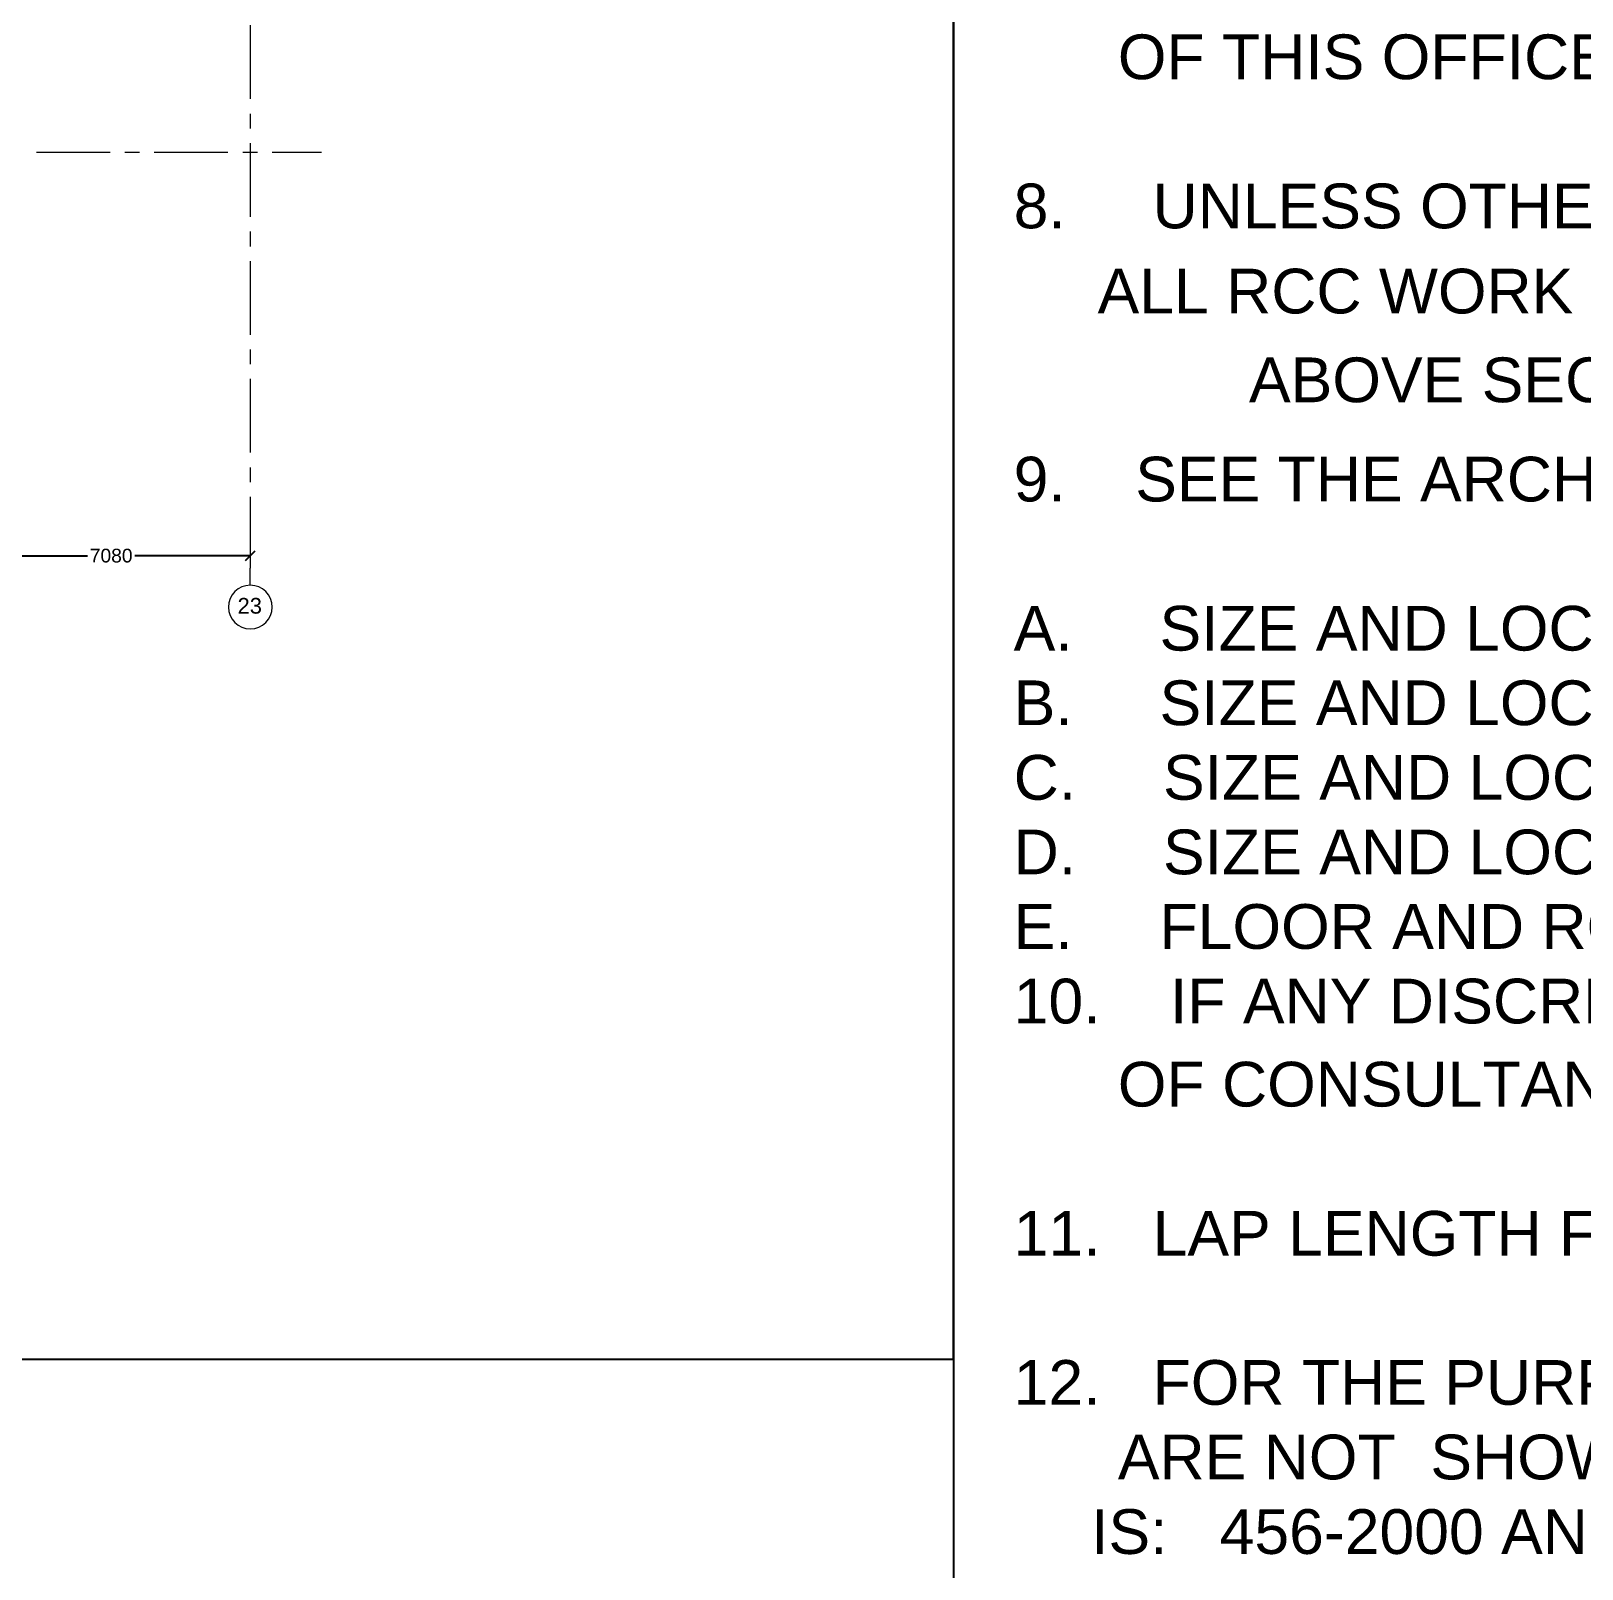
# Model space of a CAD drawing. Header units: inches. Extents: x 1789308 to 1948517, y 1504002 to 1708835.
# Drawn here: x 1905135 to 1913029, y 1653589 to 1661417 of the extents above; entities that cross this region are included whole.
import ezdxf
from ezdxf.enums import TextEntityAlignment as Align

# ---------------------------------------------------------------- set-up
doc = ezdxf.new("R2010")
doc.units = ezdxf.units.IN
doc.header["$LTSCALE"] = 0.015
doc.header["$MEASUREMENT"] = 0
doc.header["$PDMODE"] = 34
doc.header["$PDSIZE"] = -0.1
doc.linetypes.add('CENTER', pattern=[2, 1.25, -0.25, 0.25, -0.25])
doc.layers.add('DIM - GRID - STR', color=7, linetype='Continuous')
doc.layers.add('TITLE', color=7, linetype='Continuous')
for name, color, linetype, lineweight in [('FORMAT - STR', 7, 'Continuous', 25), ('GRID - BEAM - STR', 251, 'CENTER', 18), ('GRID - COLUMN - STR', 251, 'CENTER', 15), ('SECTION -  LINE - STR', 3, 'Continuous', 20)]:
    doc.layers.add(name, color=color, linetype=linetype, lineweight=lineweight)
doc.styles.add('PRADEEP - STR', font='swissel.ttf')
doc.dimstyles.new('GRID DIM', dxfattribs={"dimtxt": 350, "dimasz": 250, "dimexe": 0.1, "dimexo": 0.1, "dimgap": 0.09, "dimtad": 0, "dimdec": 0, "dimzin": 0, "dimdsep": 46, "dimtxsty": 'PRADEEP - STR', "dimblk": 'OBLIQUE', "dimcen": 0.09, "dimclrd": 73, "dimclre": 73, "dimclrt": 256, "dimadec": 0, "dimazin": 0, "dimtfac": 1, "dimtdec": 0, "dimtofl": 0, "dimtmove": 1, "dimatfit": 3, "dimfxl": 1.25, "dimtolj": 1, "dimtzin": 0, "dimlwd": -1, "dimlwe": -1, "dimarcsym": 2})

# ---------------------------------------------------------------- blocks, each defined once
blk = doc.blocks.new('GRID NOS')
at = {"layer": 'GRID - BEAM - STR', "color": 3, "linetype": 'Continuous', "lineweight": 15}
blk.add_line((0, -0.205), (0, 0.17), dxfattribs=at)
blk.add_circle((0, -0.682), 0.477, dxfattribs=at)
blk = doc.blocks.new('_Oblique')
at = {"color": 0, "linetype": 'ByBlock', "lineweight": -2}
blk.add_line((-0.5, -0.5), (0.5, 0.5), dxfattribs=at)
blk = doc.blocks.new('*D446')
at = {"layer": 'Defpoints', "color": 0, "transparency": 16777216}
for p in [(1147798, 682359), (1154878, 682359), (1154878, 682359)]:
    blk.add_point(p, dxfattribs=at)
at = {"layer": 'DIM - GRID - STR', "color": 73, "linetype": 'ByBlock', "transparency": 16777216}
for p, q in [((1147798, 682359), (1150736, 682359)), ((1154878, 682359), (1151940, 682359))]:
    blk.add_line(p, q, dxfattribs=at)
at = {"layer": 'DIM - GRID - STR', "color": 73, "transparency": 16777216, "xscale": 250, "yscale": 250, "zscale": 250, "rotation": 180}
blk.add_blockref('_Oblique', (1147798, 682359), dxfattribs=at)
at = {"layer": 'DIM - GRID - STR', "color": 73, "transparency": 16777216, "xscale": 250, "yscale": 250, "zscale": 250}
blk.add_blockref('_Oblique', (1154878, 682359), dxfattribs=at)
at = {"layer": 'DIM - GRID - STR', "transparency": 16777216, "insert": (1151338, 682359), "char_height": 350, "attachment_point": 5, "style": 'PRADEEP - STR'}
blk.add_mtext('\\A1;7080', dxfattribs=at)
blk = doc.blocks.new('STRUCTURAL NOTES')
at = {"layer": 'FORMAT - STR'}
blk.add_line((0, 0), (0, -23.0235), dxfattribs=at)
at = {"layer": 'FORMAT - STR', "style": 'PRADEEP - STR'}
for s, p in [('      OF THIS OFFICE.', (0.1819, -8.496)), ('8.     UNLESS OTHERWISE SPECIFIED ALL PCC SHALL BE OF M-15', (0.1819, -8.946)), ('9.    SEE THE ARCHITECTURAL DRAWINGS FOR FOLLOWING :', (0.1819, -9.7702)), ('A.     SIZE AND LOCATION OF ALL DOOR AND WINDOW OPENINGS.', (0.1819, -10.2202)), ('B.     SIZE AND LOCATION OF ALL INTERIOR AND EXTERIOR NONBEARING  PARTITIONS.', (0.1819, -10.4452)), ('C.     SIZE AND LOCATION OF FLOOR DRAINS, SLOPES, DEPRESSED AREAS ETC.', (0.1819, -10.6702)), ('D.     SIZE AND LOCATION OF ALL FLOOR AND ROOF CURBS.', (0.1819, -10.8952)), ('E.     FLOOR AND ROOF FINISHES.', (0.1819, -11.1202)), ('10.    IF ANY DISCREPANCY FOUND IN THE DRAWING IT SHALL BE BROUGHT TO THE NOTICE', (0.1819, -11.3452)), ('      OF CONSULTANTS/ENGINEERS BEFORE EXECUTION OF WORK.', (0.1819, -11.596)), ('11.   LAP LENGTH FOR REINFORCEMENT SHALL BE 50 TIMES DIA OF BAR IF NOT SPECIFIED.', (0.1819, -12.046)), ('12.   FOR THE PURPOSE OF OTHER PROVISIONS OF CONCRETE AND  DETAILING  WHICH', (0.1819, -12.496)), ('      ARE NOT  SHOWN IN THE DRAWING REFERENCE SHALL BE MADE TO LATEST', (0.1819, -12.721)), ('IS:   456-2000 AND FOR   DUCTILE DETAILING IS:13920-2016 SHALL BE FOLLOWED.', (0.4156, -12.946))]:
    blk.add_text(s, height=0.135, dxfattribs=at).set_placement(p)
at = {"layer": 'FORMAT - STR', "color": 3, "style": 'PRADEEP - STR'}
for s, p in [('       ALL RCC WORK SHALL BE FOUNDATION TO SECOND FLOOR GRADE OF CONCRETE M-30  ', (0.0684, -9.2029)), ('ABOVE SECOND FLOOR GRADE OF CONCRETE M-25', (0.8919, -9.4707))]:
    blk.add_text(s, height=0.135, dxfattribs=at).set_placement(p)
blk = doc.blocks.new('A$C1CC35E0C')
at = {"layer": 'GRID - COLUMN - STR', "ltscale": 100000}
for p, q in [((86380.5, 4412.1), (86380.5, -69399.6)), ((-12062.3, -58813), (88195.3, -58813))]:
    blk.add_line(p, q, dxfattribs=at)
at = {"layer": 'GRID - BEAM - STR', "color": 1, "linetype": 'Continuous', "lineweight": 15, "xscale": -1166.666666666666, "yscale": 1166.666666666666, "zscale": 1166.666666666666}
blk.add_blockref('GRID NOS', (86380.5, -69598.4), dxfattribs=at)
at = {"layer": 'GRID - BEAM - STR', "color": 4, "linetype": 'Continuous', "lineweight": 15, "style": 'PRADEEP - STR'}
blk.add_text('23', height=400, dxfattribs=at).set_placement((86367.3, -70560.7), align=Align.CENTER)
at = {"layer": 'DIM - GRID - STR'}
dim = blk.add_linear_dim(base=(86380.5, -69086.2), p1=(79300.5, -69086.2), p2=(86380.5, -69086.2), dimstyle='GRID DIM', override={"dimfxl": 0}, dxfattribs=at)
dim.commit()
dim.dimension.update_dxf_attribs({"geometry": '*D446', "text_midpoint": (82840.5, -69086.2), "insert": (-1068497.3, -751444.8)})

msp = doc.modelspace()

# ---------------------------------------------------------------- linework, layer by layer
at = {"layer": 'TITLE', "color": 125}
msp.add_line((1909829.8, 1675502.6), (1909829.7, 1604118.9), dxfattribs=at)
msp.add_lwpolyline([(1909829.8, 1675502.6), (1884618.9, 1675502.6), (1884618.9, 1654656.4), (1909829.8, 1654656.4)], close=True, dxfattribs=at)

# ---------------------------------------------------------------- block references
at = {"layer": 'FORMAT - STR', "xscale": 1686.796793275479, "yscale": 1686.796793275479, "zscale": 1686.796793275479}
msp.add_blockref('STRUCTURAL NOTES', (1909829.8, 1675502.6), dxfattribs=at)
at = {"layer": 'SECTION -  LINE - STR', "xscale": 0.2, "yscale": 0.2, "zscale": 0.2}
msp.add_blockref('A$C1CC35E0C', (1888975.2, 1672563.4), dxfattribs=at)

doc.saveas('drawing.dxf')
